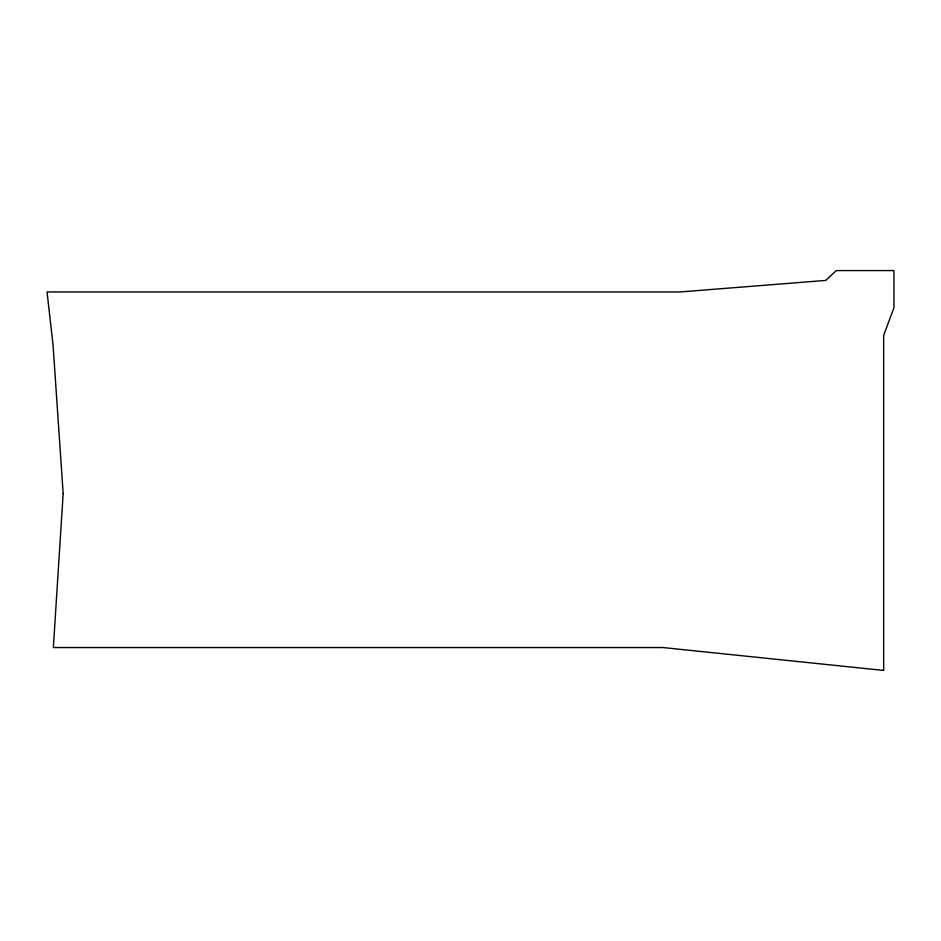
<?xml version="1.0" encoding="UTF-8"?>
<svg xmlns="http://www.w3.org/2000/svg" width="941" height="941" viewBox="0 0 941 941"><rect width="100%" height="100%" fill="white"/><g stroke="black" fill="none" stroke-linecap="round" stroke-linejoin="round"><path stroke-width="1.41" d="M63.165 493.578L53.343 647.549L662.864 647.549L883.67 670.427L883.67 335.314L893.95 307.754L893.95 270.573L836.314 270.573L825.763 280.418L680.272 291.945L47.05 291.945L53.061 345.194L63.165 493.578"/></g></svg>
